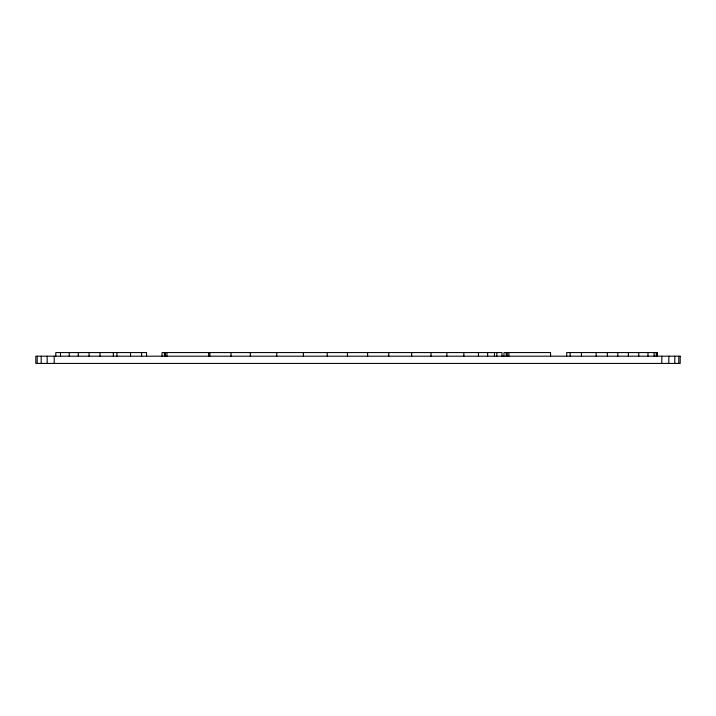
<?xml version="1.0" encoding="UTF-8"?>
<svg xmlns="http://www.w3.org/2000/svg" width="716" height="716" viewBox="0 0 716 716"><rect width="100%" height="100%" fill="white"/><g stroke="black" fill="none" stroke-linecap="round" stroke-linejoin="round"><path stroke-width="1.07" d="M678.795 356.192L678.795 363.433M674.803 356.192L674.803 363.433M668.833 356.192L668.833 363.433M661.79 356.192L661.79 363.433M657.476 356.192L657.476 352.567L566.696 352.567L566.696 356.192M657.404 352.567L657.404 356.192M656.241 352.567L656.241 356.192M654.102 352.567L654.102 356.192M647.989 352.567L647.989 356.192M638.753 352.567L638.753 356.192M628.388 352.567L628.388 356.192M617.792 352.567L617.792 356.192M607.365 352.567L607.365 356.192M596.159 352.567L596.159 356.192M581.455 352.567L581.455 356.192M570.151 352.567L570.151 356.192M550.568 356.192L550.568 352.567L503.948 352.567L503.948 356.192M508.888 352.567L508.888 356.192M507.232 352.567L507.232 356.192M506.463 352.567L506.463 356.192M506.31 352.567L506.31 356.192M501.907 356.192L502.014 352.567L162.04 352.567L162.04 356.192M496.832 352.567L496.832 356.192M494.479 352.567L494.479 356.192M487.641 352.567L487.641 356.192M478.467 352.567L478.467 356.192M463.861 352.567L463.861 356.192M446.865 352.567L446.865 356.192M431.032 352.567L431.032 356.192M411.664 352.567L411.664 356.192M388.761 352.567L388.761 356.192M367.621 352.567L367.621 356.192M347.439 352.567L347.439 356.192M327.221 352.567L327.221 356.192M303.369 352.567L303.369 356.192M276.77 352.567L276.77 356.192M250.332 352.567L250.332 356.192M231.026 352.567L231.026 356.192M209.851 352.567L209.851 356.192M208.66 352.567L208.66 356.192M166.98 352.567L166.98 356.192M165.324 352.567L165.324 356.192M164.564 352.567L164.564 356.192M164.403 352.567L164.403 356.192M146.565 356.192L146.565 352.567L55.794 352.567L55.794 356.192M141.598 352.567L141.598 356.192M130.536 352.567L130.536 356.192M116.941 352.567L116.941 356.192M113.343 352.567L113.343 356.192M99.989 352.567L99.989 356.192M89.079 352.567L89.079 356.192M78.286 352.567L78.286 356.192M69.237 352.567L69.237 356.192M60.493 352.567L60.493 356.192M54.21 356.192L54.21 363.433M47.167 356.192L47.167 363.433M41.197 356.192L41.197 363.433M37.205 356.192L37.205 363.433M680.2 356.192L35.8 356.192L35.8 363.433L680.2 363.433L680.2 356.192"/></g></svg>
